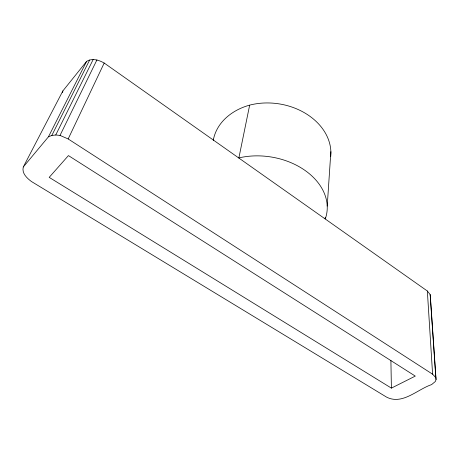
<?xml version="1.0" encoding="UTF-8"?>
<svg xmlns="http://www.w3.org/2000/svg" width="459" height="459" viewBox="0 0 459 459"><rect width="100%" height="100%" fill="white"/><g stroke="black" fill="none" stroke-linecap="round" stroke-linejoin="round"><path stroke-width="0.69" d="M327.227 206.097L330.876 151.648M325.247 217.497L325.15 218.914L325.557 218.151A64.134 46.508 8.9 0 0 305.137 170.507A64.134 46.508 8.9 0 0 239.908 157.672L238.852 158.034L249.639 105.243M23.277 167.001C21.63 173.273 26.938 178.149 31.441 181.517L386.489 397.069C402.342 405.349 417.415 389.301 431.58 384.619L435.373 381.458L436.05 379.559L430.364 296.531L430.146 294.54L427.346 291.012L104.187 63.038C98.92 60.003 92.207 57.926 86.602 61.363L62.86 90.939L23.277 167.001L48.453 136.805L86.602 61.363M62.608 92.655L62.86 90.939M213.269 140.511L213.613 139.129M213.343 139.915C216.843 121.555 233.287 109.259 250.62 104.882A59.291 45.986 8.9 0 1 330.704 156.639M436.05 379.559L435.826 377.608L432.596 374.188L68.173 138.957L104.187 63.038M48.453 136.805L51.804 135.462L55.751 134.986L60.02 135.416L96.947 59.877M55.751 134.986L93.166 59.515M51.804 135.462L89.637 60.026M391.401 388.113L415.286 376.099L68.437 155.59L49.193 177.369L391.401 388.113L390.896 360.395M60.02 135.416L68.173 138.957M430.146 294.54L435.826 377.608M427.346 291.012L432.596 374.188"/></g></svg>
